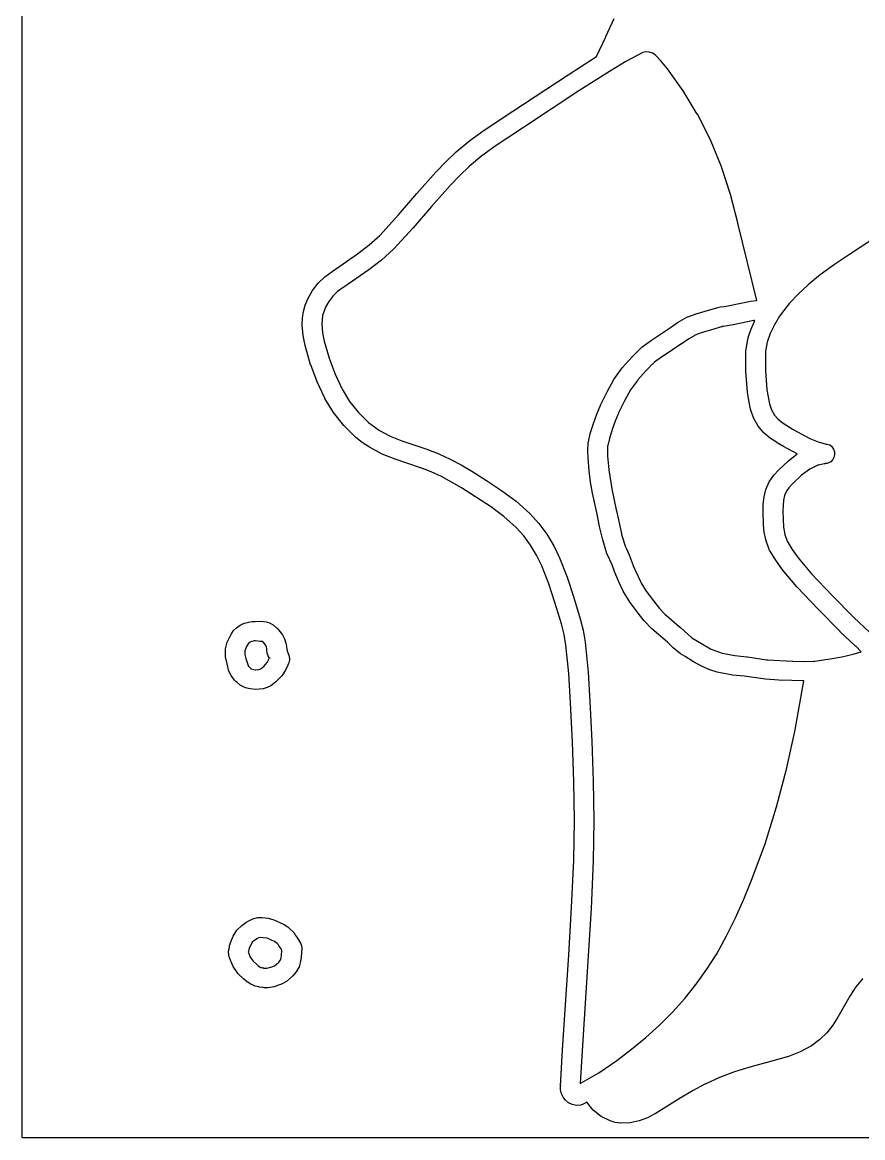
# Model space of a CAD drawing. Extents: x -67 to 553, y 0 to 8091.
# Drawn here: x 26.6 to 233, y 7613.9 to 7887.8 of the extents above; entities that cross this region are included whole.
import ezdxf

# ---------------------------------------------------------------- set-up
doc = ezdxf.new("R2010")
doc.units = 0

msp = doc.modelspace()

# ---------------------------------------------------------------- linework, layer by layer
at = {"layer": 'Calque_1'}
for p, q in [((26.5943, 7613.95), (26.5943, 8090.69)), ((169.91, 7884.28), (171.98144, 7888.768463)), ((167.665, 7879.43), (169.89639, 7884.25203)), ((169.896, 7884.25), (169.910023, 7884.279898)), ((160.641, 7874.93), (167.66478, 7879.4287)), ((178.973, 7880.37), (174.851989, 7878.157687)), ((179.723, 7880.53), (178.973198, 7880.367281)), ((180.54, 7880.49), (179.722994, 7880.538948)), ((179.723, 7880.53), (179.723, 7880.53)), ((181.338185, 7880.240774), (180.54011, 7880.487597)), ((182.03, 7879.81), (181.338185, 7880.240774)), ((182.078, 7879.77), (182.030005, 7879.809952)), ((183.462911, 7878.320767), (182.07749, 7879.77148)), ((174.851989, 7878.157687), (170.79622, 7875.75408)), ((185.035, 7876.37), (183.462911, 7878.320767)), ((188.894326, 7870.965125), (185.03541, 7876.3639)), ((147.067, 7866.02), (160.631, 7874.93221)), ((160.631, 7874.93), (160.641, 7874.93)), ((170.796, 7875.76), (163.27041, 7870.94062)), ((163.271, 7870.94), (149.6718, 7862.00583)), ((192.376, 7865.28), (188.894326, 7870.965125)), ((140.024812, 7861.336352), (147.0479, 7866.0077)), ((147.048, 7866), (147.06705, 7866.013229)), ((192.401, 7865.23), (192.376129, 7865.278948)), ((195.59476, 7858.912789), (192.40081, 7865.2347)), ((136.547952, 7858.789765), (140.024812, 7861.336352)), ((149.672, 7862), (142.75952, 7857.394833)), ((133.195, 7855.98), (136.547952, 7858.789765)), ((142.75952, 7857.394833), (139.486132, 7855.000658)), ((198.295, 7852.35), (195.59476, 7858.912789)), ((130.612654, 7853.514372), (133.1957, 7855.9788)), ((139.486132, 7855.000658), (136.4222, 7852.43823)), ((128.151934, 7850.96991), (130.612654, 7853.514372)), ((136.422, 7852.44), (134.00027, 7850.124603)), ((200.552214, 7845.518836), (198.29522, 7852.352)), ((123.486441, 7845.74571), (128.151934, 7850.96991)), ((134.00027, 7850.124603), (131.661065, 7847.696011)), ((131.661065, 7847.696011), (127.122232, 7842.600296)), ((118.977153, 7840.515855), (123.486441, 7845.74571)), ((202.358, 7838.54), (200.552214, 7845.518836)), ((114.402, 7835.49), (118.977153, 7840.515855)), ((127.122232, 7842.600296), (122.589509, 7837.354958)), ((202.368, 7838.49), (202.357946, 7838.532862)), ((206.972, 7819.52), (202.3677, 7838.4962)), ((111.80243, 7833.131614), (114.4013, 7835.48395)), ((122.589509, 7837.354958), (117.8469, 7832.1621)), ((237.381, 7835.78), (229.799766, 7830.812028)), ((108.923687, 7830.954324), (111.80243, 7833.131614)), ((117.836, 7832.15), (114.852749, 7829.429853)), ((117.847, 7832.16), (117.835887, 7832.149417)), ((102.726, 7826.64), (108.923687, 7830.954324)), ((114.852749, 7829.429853), (111.72639, 7827.05221)), ((229.799766, 7830.812028), (226.102919, 7828.347432)), ((100.902421, 7825.307597), (102.72649, 7826.64432)), ((111.72639, 7827.05221), (105.5257, 7822.75968)), ((226.102919, 7828.347432), (222.5504, 7825.7772)), ((99.264991, 7823.733444), (100.902421, 7825.307597)), ((222.156, 7825.44), (219.605158, 7823.356)), ((222.551, 7825.78), (222.1562, 7825.441069)), ((96.714, 7819.93), (97.855188, 7821.936149)), ((97.855188, 7821.936149), (99.264991, 7823.733444)), ((104.050817, 7821.698947), (102.856988, 7820.562001)), ((105.395, 7822.67), (104.050817, 7821.698947)), ((105.525, 7822.76), (105.394799, 7822.672952)), ((217.205181, 7821.15207), (215.007369, 7818.805512)), ((219.605158, 7823.356), (217.205181, 7821.15207)), ((96.08089, 7818.390242), (96.71399, 7819.93133)), ((101.844767, 7819.282677), (101.04541, 7817.88449)), ((102.856988, 7820.562001), (101.844767, 7819.282677)), ((200.276, 7818.28), (205.48911, 7819.31769)), ((205.489, 7819.31), (206.97209, 7819.514523)), ((215.007369, 7818.805512), (213.06302, 7816.29363)), ((95.393065, 7815.145355), (95.639205, 7816.78851)), ((95.639205, 7816.78851), (96.08089, 7818.390242)), ((100.333153, 7815.81223), (100.138916, 7813.65631)), ((101.034, 7817.86), (100.333153, 7815.81223)), ((101.046, 7817.89), (101.034094, 7817.866188)), ((189.84, 7815.37), (192.089164, 7816.224604)), ((192.089164, 7816.224604), (194.32497, 7816.89664)), ((194.325, 7816.9), (197.43332, 7817.793497)), ((197.434, 7817.79), (198.068576, 7817.907739)), ((198.068, 7817.91), (198.967714, 7818.061341)), ((198.968, 7818.06), (199.926445, 7818.220602)), ((199.926445, 7818.220602), (200.27589, 7818.277223)), ((212.637, 7815.72), (212.585988, 7815.650944)), ((213.063, 7816.29), (212.637207, 7815.719559)), ((95.3466, 7813.48), (95.393065, 7815.145355)), ((95.3466, 7813.45), (95.3466, 7813.48)), ((95.588681, 7810.906551), (95.34662, 7813.45258)), ((100.138, 7813.66), (100.338139, 7811.595431)), ((185.806, 7812.88), (187.54852, 7814.08412)), ((187.548, 7814.08), (189.8399, 7815.36561)), ((198.544, 7813.1), (195.59221, 7812.24672)), ((198.442778, 7813.077512), (198.543615, 7813.103115)), ((198.514021, 7813.090381), (198.442778, 7813.077512)), ((198.879, 7813.16), (198.514021, 7813.090381)), ((199.757, 7813.3), (198.87959, 7813.152892)), ((201.163, 7813.54), (199.75682, 7813.304786)), ((206.27, 7814.56), (201.16289, 7813.54083)), ((205.527, 7812.27), (206.516091, 7814.59489)), ((206.517, 7814.59), (206.270514, 7814.556133)), ((206.516, 7814.59), (206.516, 7814.59)), ((211.339191, 7813.558677), (210.30776, 7811.418958)), ((212.586, 7815.65), (211.339191, 7813.558677)), ((96.051206, 7808.438235), (95.588681, 7810.906551)), ((100.338139, 7811.595431), (100.730713, 7809.51382)), ((181.38, 7809.92), (185.80557, 7812.88201)), ((191.748, 7810.94), (190.27059, 7810.069787)), ((193.614504, 7811.655713), (191.74779, 7810.94772)), ((195.592, 7812.25), (193.614504, 7811.655713)), ((204.814, 7809.99), (205.051701, 7810.884555)), ((205.052, 7810.89), (205.526397, 7812.27139)), ((210.30776, 7811.418958), (209.552201, 7809.24337)), ((97.4173, 7803.74), (96.051206, 7808.438235)), ((100.730713, 7809.51382), (101.95029, 7805.31664)), ((177.422, 7806.73), (178.78259, 7808.06085)), ((178.783, 7808.06), (179.4026, 7808.525137)), ((179.403, 7808.52), (180.2335, 7809.109491)), ((180.233, 7809.11), (181.115453, 7809.732729)), ((181.115453, 7809.732729), (181.38523, 7809.92234)), ((181.38523, 7809.92234), (181.38021, 7809.916714)), ((188.353, 7808.79), (184.23342, 7806.03437)), ((188.385, 7808.81), (188.352985, 7808.788833)), ((190.271, 7810.07), (188.38532, 7808.80609)), ((204.34, 7807.32), (204.350054, 7807.459435)), ((204.35, 7807.47), (204.814608, 7809.99174)), ((204.35, 7807.46), (204.35, 7807.47)), ((209.552201, 7809.24337), (209.13301, 7807.04444)), ((101.951, 7805.32), (103.442679, 7801.436485)), ((173.938884, 7802.939966), (176.3811, 7805.67122)), ((176.381, 7805.67), (176.407744, 7805.699183)), ((176.407744, 7805.699183), (176.649923, 7805.944935)), ((176.649923, 7805.944935), (177.4228, 7806.72569)), ((183.012, 7805.18), (182.215208, 7804.613792)), ((184.202, 7806.01), (183.0113, 7805.17233)), ((184.233, 7806.03), (184.201991, 7806.008833)), ((204.332061, 7802.136123), (204.339694, 7807.3204)), ((209.133, 7807.05), (209.129461, 7802.293858)), ((97.4273, 7803.71), (97.417246, 7803.736988)), ((99.018966, 7799.567312), (97.42759, 7803.71197)), ((171.922, 7800.07), (173.938884, 7802.939966)), ((179.734, 7802.21), (177.74031, 7799.98221)), ((179.762, 7802.24), (179.734007, 7802.209837)), ((180.842, 7803.33), (179.7625, 7802.23674)), ((181.655881, 7804.132318), (180.8413, 7803.33437)), ((181.909776, 7804.380814), (181.655881, 7804.132318)), ((181.834599, 7804.325999), (181.89459, 7804.379019)), ((181.900817, 7804.374951), (181.834599, 7804.325999)), ((181.894, 7804.38), (181.909776, 7804.380814)), ((182.215, 7804.61), (181.900817, 7804.374951)), ((204.719, 7796.98), (204.332061, 7802.136123)), ((209.129461, 7802.293858), (209.486007, 7797.53692)), ((100.939, 7795.48), (99.018966, 7799.567312)), ((103.442679, 7801.436485), (105.17669, 7797.74128)), ((170.20738, 7797.071383), (171.92201, 7800.07113)), ((177.667, 7799.89), (176.01328, 7797.53309)), ((177.74, 7799.98), (177.667002, 7799.887925)), ((105.176, 7797.74), (106.993236, 7794.739839)), ((168.672, 7793.95), (170.20738, 7797.071383)), ((176.014, 7797.53), (174.478101, 7794.842069)), ((204.719, 7796.95), (204.719, 7796.98)), ((205.009, 7794.94), (204.719096, 7796.95268)), ((209.486, 7797.53), (210.108656, 7794.151541)), ((103.034749, 7792.004004), (100.9386, 7795.4684)), ((100.939, 7795.47), (100.939, 7795.48)), ((106.993236, 7794.739839), (109.133105, 7791.993359)), ((167.692213, 7791.594184), (168.67121, 7793.94285)), ((174.478101, 7794.842069), (173.03122, 7791.89835)), ((205.473, 7792.83), (205.008895, 7794.93635)), ((210.108656, 7794.151541), (210.614212, 7792.671886)), ((105.543715, 7788.782157), (103.034749, 7792.004004)), ((109.133105, 7791.993359), (111.584599, 7789.578624)), ((166.893, 7789.26), (167.692213, 7791.594184)), ((173.007, 7791.84), (172.202928, 7789.902889)), ((173.031, 7791.9), (173.006923, 7791.843115)), ((206.207724, 7790.728073), (205.47301, 7792.82893)), ((210.614212, 7792.671886), (211.30289, 7791.37792)), ((211.303, 7791.38), (212.142478, 7790.414958)), ((108.473723, 7785.901332), (105.543715, 7788.782157)), ((111.584599, 7789.578624), (114.33671, 7787.5737)), ((166.177, 7787.08), (166.8932, 7789.26493)), ((172.202928, 7789.902889), (171.4975, 7787.84691)), ((207.323, 7788.68), (206.207724, 7790.728073)), ((207.341, 7788.65), (207.323008, 7788.676458)), ((208.752, 7786.99), (207.34119, 7788.65899)), ((212.142478, 7790.414958), (213.220994, 7789.52805)), ((213.220994, 7789.52805), (215.91929, 7787.86501)), ((110.099189, 7784.619575), (108.473723, 7785.901332)), ((114.337, 7787.57), (116.968464, 7786.19658)), ((116.968464, 7786.19658), (119.821069, 7785.052529)), ((165.598, 7784.51), (166.177278, 7787.07831)), ((170.779, 7785.63), (170.3744, 7783.91074)), ((171.476, 7787.79), (170.7784, 7785.62571)), ((171.497, 7787.85), (171.476098, 7787.789146)), ((208.78, 7786.96), (208.752007, 7786.986458)), ((210.338, 7785.65), (208.7795, 7786.95942)), ((211.798, 7784.69), (210.33811, 7785.646468)), ((215.92, 7787.87), (215.937992, 7787.859417)), ((215.938, 7787.86), (220.062165, 7785.626786)), ((220.062165, 7785.626786), (222.055874, 7784.782463)), ((111.833, 7783.46), (110.099189, 7784.619575)), ((114.985081, 7781.801905), (111.8331, 7783.46354)), ((119.821069, 7785.052529), (125.9636, 7782.96705)), ((125.964, 7782.97), (128.885644, 7781.871427)), ((165.467386, 7782.617547), (165.597417, 7784.51545)), ((170.374, 7783.91), (170.363946, 7783.856025)), ((170.364, 7783.85), (170.364, 7783.802904)), ((170.364, 7783.81), (170.364, 7781.24328)), ((211.978, 7784.58), (211.798692, 7784.696946)), ((213.564, 7783.67), (211.97801, 7784.572757)), ((213.582, 7783.66), (213.564008, 7783.670583)), ((216.919, 7781.82), (213.58121, 7783.66388)), ((222.055874, 7784.782463), (224.03768, 7784.23892)), ((224.026, 7784.23), (224.194399, 7784.203542)), ((224.037, 7784.23), (224.026, 7784.23)), ((224.195, 7784.21), (224.534, 7784.117925)), ((224.534, 7784.12), (224.55, 7784.12)), ((224.55, 7784.12), (224.974299, 7784.041154)), ((224.974, 7784.04), (225.362788, 7783.74423)), ((225.362788, 7783.74423), (225.8706, 7782.9867)), ((225.871, 7782.98), (226.054074, 7782.375238)), ((118.18401, 7780.507849), (114.985081, 7781.801905)), ((124.422, 7778.41), (118.18401, 7780.507849)), ((128.885644, 7781.871427), (131.693117, 7780.580021)), ((131.693117, 7780.580021), (134.395557, 7779.137605)), ((165.536877, 7780.825511), (165.467386, 7782.617547)), ((165.862, 7777.64), (165.536877, 7780.825511)), ((170.364, 7781.24), (170.662211, 7778.0277)), ((212.381524, 7777.904658), (214.68348, 7780.07232)), ((214.684, 7780.08), (214.753003, 7780.146146)), ((214.753, 7780.14), (216.9198, 7781.81878)), ((225.705, 7780.44), (225.182413, 7779.892941)), ((225.9493, 7780.969263), (225.705101, 7780.43445)), ((226.072899, 7781.660593), (225.9493, 7780.969263)), ((226.054074, 7782.375238), (226.072899, 7781.660593)), ((124.455, 7778.4), (124.42198, 7778.410583)), ((127.028095, 7777.424678), (124.4547, 7778.39352)), ((129.551429, 7776.262929), (127.028095, 7777.424678)), ((134.395557, 7779.137605), (137.0021, 7777.586)), ((137.002, 7777.58), (140.64743, 7775.301024)), ((166.180745, 7774.905494), (165.862888, 7777.63993)), ((170.662, 7778.03), (170.673906, 7777.931046)), ((170.674, 7777.93), (171.351994, 7773.2228)), ((211.167654, 7776.582008), (212.381524, 7777.904658)), ((219.986191, 7778.1197), (218.0125, 7776.62239)), ((222.114, 7779.11), (219.986191, 7778.1197)), ((222.124, 7779.11), (222.114, 7779.11)), ((223.57, 7779.41), (222.1241, 7779.1052)), ((223.822, 7779.45), (223.5704, 7779.410842)), ((223.589312, 7779.394393), (223.821998, 7779.450583)), ((223.921, 7779.44), (223.589312, 7779.394393)), ((224.236, 7779.49), (223.921202, 7779.442111)), ((224.816, 7779.69), (224.235701, 7779.489975)), ((225.182413, 7779.892941), (224.8162, 7779.688584)), ((134.468, 7773.49), (129.551429, 7776.262929)), ((140.64743, 7775.301024), (144.30358, 7772.886956)), ((166.636, 7772.23), (166.180745, 7774.905494)), ((209.198951, 7773.115476), (210.0281, 7774.96951)), ((210.028, 7774.97), (210.044933, 7774.999104)), ((210.045, 7775), (211.167654, 7776.582008)), ((218.013, 7776.62), (215.796798, 7774.486669)), ((141.572758, 7768.92032), (134.4682, 7773.49469)), ((144.30358, 7772.886956), (147.868665, 7770.224836)), ((167.768, 7767.03), (166.6358, 7772.22085)), ((171.352, 7773.22), (172.45991, 7768.10931)), ((208.764918, 7771.266604), (209.198951, 7773.115476)), ((214.187, 7772.56), (213.787432, 7771.61785)), ((214.891012, 7773.519988), (214.18742, 7772.56288)), ((215.796798, 7774.486669), (214.891012, 7773.519988)), ((147.868665, 7770.224836), (151.2409, 7767.2017)), ((208.578, 7767.83), (208.599951, 7769.484307)), ((208.599951, 7769.484307), (208.764918, 7771.266604)), ((213.543451, 7770.498868), (213.393198, 7767.82635)), ((213.787432, 7771.61785), (213.543451, 7770.498868)), ((144.864665, 7766.467858), (141.572758, 7768.92032)), ((147.87, 7763.78), (144.864665, 7766.467858)), ((151.241, 7767.21), (153.493243, 7764.749443)), ((168.39, 7764.01), (167.767304, 7767.03736)), ((172.46, 7768.11), (172.509001, 7767.87849)), ((172.509, 7767.88), (173.74249, 7762.28328)), ((208.647101, 7764.399111), (208.577589, 7767.83717)), ((213.393, 7767.83), (213.393, 7767.7919)), ((213.393, 7767.79), (213.551975, 7763.845366)), ((147.893, 7763.76), (147.869981, 7763.783812)), ((149.7802, 7761.69254), (147.8935, 7763.75518)), ((153.493243, 7764.749443), (155.451566, 7762.087473)), ((169.165, 7760.74), (168.390407, 7764.00734)), ((208.840099, 7762.60557), (208.647101, 7764.399111)), ((213.551975, 7763.845366), (213.870925, 7762.049669)), ((151.451625, 7759.418861), (149.7802, 7761.69254)), ((155.451566, 7762.087473), (157.136156, 7759.271215)), ((173.743, 7762.28), (173.794012, 7762.060396)), ((173.794, 7762.06), (174.747398, 7758.97708)), ((209.206, 7760.79), (208.840099, 7762.60557)), ((213.870925, 7762.049669), (214.42239, 7760.40972)), ((152.915863, 7756.972047), (151.451625, 7759.418861)), ((157.136156, 7759.271215), (158.5672, 7756.3478)), ((170.202, 7757.4), (169.16481, 7760.74459)), ((174.747, 7758.98), (174.954803, 7758.514334)), ((174.955, 7758.51), (175.622093, 7757.03521)), ((209.216, 7760.77), (209.205946, 7760.791167)), ((210.059, 7758.36), (209.216118, 7760.77088)), ((210.14, 7758.19), (210.058985, 7758.35166)), ((211.651726, 7755.709335), (210.14081, 7758.19694)), ((214.423, 7760.41), (215.697672, 7758.329535)), ((215.697672, 7758.329535), (217.154585, 7756.312668)), ((154.181, 7754.39), (152.915863, 7756.972047)), ((158.567, 7756.34), (158.577054, 7756.324125)), ((158.577, 7756.33), (160.421449, 7751.561121)), ((170.866485, 7755.840897), (170.2018, 7757.40045)), ((171.441, 7754.63), (170.866485, 7755.840897)), ((175.622, 7757.04), (175.913491, 7756.40262)), ((175.914, 7756.4), (176.619907, 7754.41669)), ((213.323, 7753.39), (211.651726, 7755.709335)), ((217.154585, 7756.312668), (220.44999, 7752.38758)), ((155.895509, 7749.949707), (154.18061, 7754.39229)), ((172.125, 7752.7), (171.441291, 7754.6259)), ((173.082585, 7750.401923), (172.12512, 7752.69797)), ((176.62, 7754.42), (176.653999, 7754.339038)), ((176.654, 7754.34), (178.40221, 7750.47418)), ((216.844, 7749.2), (213.32272, 7753.38994)), ((157.428, 7745.32), (155.895509, 7749.949707)), ((160.421449, 7751.561121), (161.99229, 7746.81268)), ((174.189, 7748.14), (173.082585, 7750.401923)), ((178.402, 7750.47), (178.442984, 7750.386921)), ((178.443, 7750.39), (178.490016, 7750.307186)), ((178.49, 7750.3), (179.83667, 7748.10661)), ((220.45, 7752.39), (225.602262, 7746.956391)), ((175.922, 7745.31), (174.1888, 7748.13707)), ((179.836, 7748.11), (181.6023, 7745.76765)), ((216.866, 7749.17), (216.84404, 7749.196458)), ((216.912, 7749.12), (216.866016, 7749.1708)), ((222.111213, 7743.639159), (216.9121, 7749.1232)), ((159.009804, 7740.08723), (157.42799, 7745.3121)), ((157.428, 7745.31), (157.428, 7745.32)), ((161.992, 7746.81), (163.645656, 7741.352839)), ((177.879, 7742.73), (175.92249, 7745.31127)), ((181.603, 7745.77), (183.1383, 7743.87241)), ((225.602262, 7746.956391), (230.8215, 7741.6601)), ((179.37, 7740.87), (177.8791, 7742.72975)), ((183.138, 7743.87), (184.43462, 7742.45263)), ((184.435, 7742.45), (184.489001, 7742.393908)), ((184.489, 7742.4), (184.803695, 7742.128273)), ((184.803, 7742.13), (187.9568, 7739.43443)), ((227.452, 7738.22), (222.111213, 7743.639159)), ((78.495759, 7738.463113), (79.1654, 7739.12758)), ((79.1654, 7739.13), (80.113469, 7739.785334)), ((80.113469, 7739.785334), (81.093617, 7740.237246)), ((81.093617, 7740.237246), (83.0448, 7740.68072)), ((83.0448, 7740.68), (83.80029, 7740.703812)), ((83.8003, 7740.7), (85.0653, 7740.775142)), ((85.0653, 7740.78), (85.067946, 7740.785292)), ((85.0678, 7740.78), (86.48764, 7740.613412)), ((86.48764, 7740.613412), (87.301761, 7740.322614)), ((87.301761, 7740.322614), (88.17509, 7739.830676)), ((88.1751, 7739.83), (89.1807, 7739.006353)), ((89.1807, 7739.01), (90.498021, 7737.383443)), ((159.64684, 7737.495786), (159.009804, 7740.08723)), ((163.645656, 7741.352839), (164.338414, 7738.526598)), ((181.194, 7738.9), (179.3693, 7740.86903)), ((187.957, 7739.43), (188.256693, 7739.176794)), ((188.257, 7739.18), (188.338994, 7739.103006)), ((188.339, 7739.1), (190.9838, 7736.73066)), ((230.821, 7741.66), (234.65229, 7738.03786)), ((76.907502, 7735.626235), (77.52879, 7736.88592)), ((77.5288, 7736.89), (78.037192, 7737.830792)), ((78.037192, 7737.830792), (78.495759, 7738.463113)), ((90.498021, 7737.383443), (90.984242, 7736.424152)), ((90.984242, 7736.424152), (91.3253, 7735.37807)), ((160.126, 7734.91), (159.64684, 7737.495786)), ((164.338414, 7738.526598), (164.87299, 7735.6242)), ((185.062, 7735.59), (181.19401, 7738.90073)), ((190.984, 7736.73), (191.064989, 7736.660944)), ((191.065, 7736.66), (191.993104, 7736.103317)), ((227.502, 7738.17), (227.452002, 7738.218154)), ((231.269, 7734.61), (227.5018, 7738.17049)), ((76.4912, 7733.98), (76.907502, 7735.626235)), ((76.514739, 7732.024924), (76.491224, 7733.98257)), ((81.697, 7734.53), (81.261311, 7733.49072)), ((82.2354, 7735.46), (81.697, 7734.533959)), ((82.749242, 7735.721067), (82.23539, 7735.458038)), ((83.531, 7735.92), (82.749242, 7735.721067)), ((83.5309, 7735.91), (83.531006, 7735.912646)), ((83.9091, 7735.91), (83.530905, 7735.91)), ((85.091931, 7735.789032), (83.90909, 7735.913717)), ((85.491031, 7735.739216), (85.091931, 7735.789032)), ((85.5421, 7735.81), (85.491031, 7735.739216)), ((85.8765, 7735.52), (85.542094, 7735.808395)), ((86.32893, 7734.990177), (85.876516, 7735.52384)), ((86.6015, 7734.42), (86.32893, 7734.990177)), ((86.6685, 7734.06), (86.601508, 7734.414541)), ((86.646725, 7733.712526), (86.678499, 7734.03416)), ((86.7765, 7732.92), (86.646725, 7733.712526)), ((86.6785, 7734.04), (86.668446, 7734.069104)), ((91.3253, 7735.38), (91.401288, 7735.017786)), ((91.4013, 7735.02), (91.498296, 7734.512794)), ((91.4983, 7734.51), (91.527298, 7733.871561)), ((91.5273, 7733.87), (91.674011, 7733.500907)), ((160.802429, 7727.896892), (160.12609, 7734.909)), ((164.873, 7735.62), (164.873, 7735.59)), ((164.873, 7735.59), (165.584315, 7728.255189)), ((186.472, 7734.26), (185.0628, 7735.59535)), ((188.271, 7732.76), (186.47109, 7734.25807)), ((191.993, 7736.11), (192.054992, 7736.071106)), ((192.055, 7736.07), (195.65381, 7733.97186)), ((195.654, 7733.97), (195.715992, 7733.936133)), ((195.716, 7733.93), (195.753015, 7733.914125)), ((195.753, 7733.92), (198.51818, 7732.89686)), ((231.287, 7734.59), (231.269008, 7734.605875)), ((232.628, 7733.24), (231.287, 7734.59123)), ((76.8777, 7730.28), (76.514739, 7732.024924)), ((81.2613, 7733.49), (81.265871, 7732.618032)), ((81.265871, 7732.618032), (81.495906, 7731.59347)), ((81.4959, 7731.59), (82.149685, 7729.67124)), ((86.7502, 7730.61), (87.256612, 7731.604832)), ((87.1656, 7731.83), (86.776504, 7732.9177)), ((87.2566, 7731.6), (87.165583, 7731.829923)), ((87.4346, 7731.75), (87.424546, 7731.739417)), ((87.4246, 7731.73), (87.434654, 7731.743229)), ((87.4246, 7731.74), (87.4246, 7731.729417)), ((87.4346, 7731.74), (87.4346, 7731.75)), ((91.674, 7733.5), (91.674, 7733.49)), ((91.674, 7733.49), (92.151493, 7732.14433)), ((92.2075, 7731.3), (92.067823, 7730.571967)), ((92.1515, 7732.15), (92.1515, 7732.13)), ((92.1515, 7732.14), (92.207486, 7731.314236)), ((92.2075, 7731.31), (92.2075, 7731.3)), ((189.379, 7732.08), (188.27111, 7732.757597)), ((191.409596, 7730.821683), (189.3796, 7732.08718)), ((193.616, 7729.63), (191.409596, 7730.821683)), ((198.518, 7732.9), (198.595999, 7732.878833)), ((198.596, 7732.87), (201.586, 7732.305115)), ((201.586, 7732.31), (201.628016, 7732.299417)), ((201.628, 7732.3), (204.54349, 7732.01478)), ((204.543, 7732.01), (204.706301, 7731.983542)), ((204.707, 7731.99), (209.38578, 7731.284622)), ((209.385, 7731.28), (209.610901, 7731.247986)), ((209.611, 7731.25), (209.683, 7731.25)), ((209.683, 7731.25), (215.69758, 7730.959488)), ((215.698, 7730.96), (215.774, 7730.96)), ((215.774, 7730.96), (215.820011, 7730.96)), ((215.82, 7730.96), (218.476682, 7730.871828)), ((218.476682, 7730.871828), (220.97519, 7730.907083)), ((220.975, 7730.91), (221.018, 7730.91)), ((221.018, 7730.91), (221.22161, 7730.936458)), ((221.222, 7730.93), (221.232001, 7730.940583)), ((221.232, 7730.94), (225.02409, 7731.506472)), ((225.024, 7731.51), (227.848538, 7732.01446)), ((227.848538, 7732.01446), (230.6613, 7732.66834)), ((230.661, 7732.67), (232.6449, 7733.241764)), ((232.645, 7733.24), (232.628, 7733.24)), ((77.360215, 7728.517594), (76.87769, 7730.286)), ((77.871962, 7727.416076), (77.360215, 7728.517594)), ((82.1497, 7729.68), (82.406504, 7729.440817)), ((82.4065, 7729.44), (82.719105, 7729.11959)), ((82.7191, 7729.12), (82.743177, 7729.104125)), ((82.7431, 7729.1), (83.455199, 7728.894684)), ((83.4552, 7728.89), (83.861474, 7728.829146)), ((83.861474, 7728.829146), (83.972989, 7728.804011)), ((83.973, 7728.81), (84.657529, 7728.892881)), ((84.657529, 7728.892881), (85.1895, 7729.083314)), ((85.1895, 7729.08), (85.248502, 7729.114131)), ((85.2485, 7729.11), (85.656196, 7729.470097)), ((85.6562, 7729.47), (85.886705, 7729.660764)), ((85.8867, 7729.67), (86.750193, 7730.612974)), ((91.240891, 7728.746568), (90.33888, 7727.38502)), ((91.7952, 7729.97), (91.240891, 7728.746568)), ((91.9078, 7730.21), (91.785361, 7729.934404)), ((91.785361, 7729.934404), (91.79522, 7729.969759)), ((92.067823, 7730.571967), (91.907807, 7730.20807)), ((165.584315, 7728.255189), (166.00161, 7721.0281)), ((195.437787, 7728.856481), (193.6155, 7729.6281)), ((197.284, 7728.27), (195.437787, 7728.856481)), ((201.034, 7727.55), (197.2843, 7728.26411)), ((78.7257, 7726.29), (77.871962, 7727.416076)), ((79.049456, 7725.976813), (78.725692, 7726.288029)), ((79.076, 7725.97), (79.049456, 7725.976813)), ((79.3644, 7725.67), (79.076005, 7725.969243)), ((80.0941, 7725.09), (79.364407, 7725.672347)), ((88.3731, 7725.45), (87.612503, 7724.920305)), ((88.7649, 7725.8), (88.373105, 7725.451544)), ((89.233, 7726.18), (88.7649, 7725.796619)), ((90.3389, 7727.38), (89.233, 7726.18117)), ((161.218, 7720.73), (160.802429, 7727.896892)), ((203.902, 7727.27), (201.0335, 7727.550193)), ((209.109, 7726.49), (203.90262, 7727.269726)), ((212.41528, 7726.272063), (209.10901, 7726.488823)), ((215.581, 7726.17), (212.41528, 7726.272063)), ((218.521, 7726.08), (215.58061, 7726.171017)), ((216.392, 7714.12), (218.5211, 7726.086)), ((81.4348, 7724.43768), (80.0941, 7725.082866)), ((82.573, 7724.16), (81.4348, 7724.43768)), ((83.9202, 7724), (82.573, 7724.167746)), ((85.773117, 7724.188527), (83.92022, 7723.994224)), ((86.699637, 7724.477431), (85.773117, 7724.188527)), ((87.6125, 7724.92), (86.699637, 7724.477431)), ((161.699929, 7711.047117), (161.217801, 7720.7306)), ((166.002, 7721.03), (166.002, 7721.02)), ((166.002, 7721.02), (166.487019, 7711.284345)), ((214.264598, 7704.399547), (216.3219, 7713.7135)), ((216.322, 7713.73), (216.391982, 7714.118143)), ((216.322, 7713.72), (216.322, 7713.73)), ((216.322, 7713.71), (216.322, 7713.72)), ((162.045562, 7701.373937), (161.699929, 7711.047117)), ((166.487019, 7711.284345), (166.83594, 7701.525038)), ((211.847126, 7695.186), (214.264598, 7704.399547)), ((162.186865, 7691.713939), (162.045562, 7701.373937)), ((166.83594, 7701.525038), (166.978744, 7691.745011)), ((209.020066, 7686.107828), (211.847126, 7695.186)), ((162.056, 7682.07), (162.186865, 7691.713939)), ((166.978744, 7691.745011), (166.845411, 7681.9472)), ((205.734, 7677.2), (209.020066, 7686.107828)), ((161.510488, 7670.456248), (162.056, 7682.0618)), ((166.845, 7681.93), (166.295959, 7670.235106)), ((166.845, 7681.95), (166.845, 7681.93)), ((203.808812, 7672.548011), (205.73468, 7677.1962)), ((201.747802, 7667.970154), (203.808812, 7672.548011)), ((83.2448, 7667.69), (84.40675, 7667.971516)), ((84.40675, 7667.971516), (85.49169, 7668.049833)), ((85.4911, 7668.05), (86.968079, 7667.877062)), ((85.4916, 7668.05), (85.4916, 7668.05)), ((85.4917, 7668.05), (85.4916, 7668.05)), ((86.968079, 7667.877062), (88.3555, 7667.468182)), ((160.808934, 7658.840562), (161.510488, 7670.456248)), ((166.295959, 7670.235106), (165.59167, 7658.567175)), ((199.533061, 7663.47877), (201.747802, 7667.970154)), ((79.2729, 7664.88), (80.486929, 7666.084481)), ((80.486929, 7666.084481), (81.4873, 7666.76727)), ((81.4873, 7666.77), (82.204002, 7667.231731)), ((82.204002, 7667.231731), (83.24479, 7667.696041)), ((88.3555, 7667.47), (89.82309, 7666.815686)), ((89.8231, 7666.82), (90.90982, 7666.300094)), ((90.9098, 7666.3), (91.775377, 7665.704159)), ((91.775377, 7665.704159), (92.21308, 7665.313105)), ((92.2131, 7665.31), (93.2622, 7664.28792)), ((77.8017, 7662.03), (78.38325, 7663.439434)), ((78.38325, 7663.439434), (79.27291, 7664.88459)), ((84.1914, 7662.8), (83.08341, 7661.960478)), ((84.7407, 7663.13), (84.191399, 7662.801123)), ((86.7272, 7662.95), (84.74071, 7663.1278)), ((87.7948, 7662.46), (86.72721, 7662.950537)), ((88.5513, 7662.11), (87.794804, 7662.460837)), ((93.2622, 7664.29), (93.613011, 7663.778826)), ((93.613, 7663.78), (93.736005, 7663.577859)), ((93.736, 7663.57), (94.191294, 7662.93897)), ((94.1913, 7662.94), (94.904404, 7661.71736)), ((197.146, 7659.09), (199.533061, 7663.47877)), ((77.25676, 7659.401641), (77.307788, 7660.12048)), ((77.3079, 7660.13), (77.454611, 7660.690651)), ((77.4546, 7660.69), (77.521592, 7661.059358)), ((77.5216, 7661.06), (77.801688, 7662.03102)), ((82.136, 7659.63), (82.08901, 7659.467281)), ((82.244, 7660.19), (82.135997, 7659.629878)), ((82.329, 7660.43), (82.243989, 7660.184996)), ((83.0834, 7661.96), (82.328994, 7660.43336)), ((89.1528, 7661.6), (88.551297, 7662.105883)), ((89.5042, 7661.28), (89.152781, 7661.604114)), ((89.5142, 7661.27), (89.504146, 7661.283229)), ((89.6976, 7660.97), (89.514191, 7661.268714)), ((90.1674, 7660.32), (89.697606, 7660.971139)), ((90.3673, 7659.97), (90.167381, 7660.315016)), ((90.2599, 7658.66), (90.367321, 7659.97233)), ((94.9044, 7661.72), (95.144843, 7661.125382)), ((95.2191, 7660.49), (95.047095, 7658.25718)), ((95.144843, 7661.125382), (95.219095, 7660.4881)), ((77.3189, 7658.81), (77.25676, 7659.401641)), ((77.4946, 7658.08), (77.318917, 7658.815012)), ((78.370803, 7655.96901), (77.49459, 7658.0825)), ((82.089, 7659.47), (82.112019, 7659.385069)), ((82.112, 7659.38), (82.557108, 7658.287638)), ((82.557108, 7658.287638), (83.2809, 7657.27604)), ((83.2809, 7657.28), (84.108304, 7656.542607)), ((89.0496, 7656.55), (89.642795, 7657.063026)), ((89.6428, 7657.06), (90.114102, 7657.724103)), ((90.1141, 7657.72), (90.259885, 7658.654243)), ((94.928157, 7657.206619), (94.556087, 7655.89336)), ((95.0471, 7658.25), (94.928157, 7657.206619)), ((159.296, 7635.56), (160.808934, 7658.840562)), ((165.59167, 7658.567175), (164.07871, 7635.293)), ((194.737733, 7655.291814), (197.1459, 7659.0902)), ((79.6475, 7654.15), (78.370803, 7655.96901)), ((80.8986, 7652.98), (79.64749, 7654.15104)), ((84.1083, 7656.54), (84.532612, 7656.140744)), ((84.5326, 7656.14), (85.160376, 7655.771965)), ((85.1604, 7655.77), (85.440011, 7655.70994)), ((85.44, 7655.71), (85.776513, 7655.628674)), ((85.7087, 7655.63), (85.852395, 7655.614125)), ((85.776513, 7655.628674), (85.70871, 7655.626127)), ((85.8524, 7655.61), (86.309705, 7655.580102)), ((86.3097, 7655.58), (86.68128, 7655.535021)), ((86.6813, 7655.54), (87.8755, 7655.923381)), ((87.8755, 7655.92), (88.512722, 7656.120554)), ((88.5127, 7656.12), (89.049592, 7656.547831)), ((93.892278, 7654.683515), (93.07973, 7653.70952)), ((94.5561, 7655.9), (93.892278, 7654.683515)), ((192.111954, 7651.638947), (194.737733, 7655.291814)), ((81.4717, 7652.45), (80.898613, 7652.978637)), ((82.526062, 7651.71128), (81.4717, 7652.45175)), ((83.7764, 7651.15), (82.526062, 7651.71128)), ((89.5296, 7651.41), (88.470775, 7651.017987)), ((90.2835, 7651.65), (89.529624, 7651.409759)), ((91.493332, 7652.330636), (90.2835, 7651.65635)), ((92.2488, 7652.97), (91.493332, 7652.330636)), ((93.0797, 7653.71), (92.248777, 7652.969961)), ((189.283673, 7648.134157), (192.111954, 7651.638947)), ((232.996, 7652.95), (231.348861, 7650.955971)), ((233.006, 7652.96), (232.995999, 7652.949417)), ((84.6136, 7650.95), (83.776406, 7651.143146)), ((84.826, 7650.91), (84.613593, 7650.956037)), ((85.5474, 7650.82), (84.826014, 7650.902021)), ((85.8636, 7650.81), (85.547397, 7650.828521)), ((86.1138, 7650.77), (85.86361, 7650.803867)), ((86.8625, 7650.74), (86.113783, 7650.770162)), ((88.470775, 7651.017987), (86.8625, 7650.737695)), ((229.876539, 7648.659721), (226.93281, 7643.53005)), ((231.348861, 7650.955971), (229.876539, 7648.659721)), ((186.268, 7644.78), (189.283673, 7648.134157)), ((183.079706, 7641.575711), (186.26737, 7644.7768)), ((226.933, 7643.52), (225.658094, 7641.588343)), ((226.933, 7643.53), (226.933, 7643.52)), ((179.735, 7638.53), (183.079706, 7641.575711)), ((225.658094, 7641.588343), (224.176292, 7639.730905)), ((176.248521, 7635.646826), (179.7353, 7638.53419)), ((222.451247, 7638.022297), (220.44661, 7636.53713)), ((224.176292, 7639.730905), (222.451247, 7638.022297)), ((158.772, 7626.57), (159.296007, 7635.55418)), ((159.296, 7635.55), (159.296, 7635.57)), ((164.079, 7635.28), (163.608783, 7627.22107)), ((164.079, 7635.29), (164.079, 7635.28)), ((172.635, 7632.92), (176.248521, 7635.646826)), ((217.649724, 7635.013723), (214.789699, 7633.904145)), ((220.447, 7636.53), (217.649724, 7635.013723)), ((168.193857, 7629.898573), (172.6353, 7632.91568)), ((209.171, 7632.33), (205.291062, 7631.284213)), ((209.191, 7632.34), (209.170892, 7632.329417)), ((214.789699, 7633.904145), (209.1908, 7632.33318)), ((163.609, 7627.22), (168.193857, 7629.898573)), ((201.496291, 7630.108922), (197.82345, 7628.737923)), ((205.291062, 7631.284213), (201.496291, 7630.108922)), ((158.769986, 7625.710761), (158.7925, 7626.75277)), ((158.792, 7626.76), (158.771892, 7626.573998)), ((194.258, 7627.07), (191.210604, 7625.438933)), ((194.309, 7627.1), (194.257988, 7627.073542)), ((197.82345, 7628.737923), (194.3093, 7627.10501)), ((158.989422, 7624.753781), (158.769986, 7625.710761)), ((159.411022, 7623.898104), (158.989422, 7624.753781)), ((191.210604, 7625.438933), (188.185895, 7623.628801)), ((159.995, 7623.16), (159.411022, 7623.898104)), ((160.741877, 7622.548838), (159.99421, 7623.16253)), ((161.65291, 7622.0997), (160.741877, 7622.548838)), ((162.684791, 7621.881345), (161.65291, 7622.0997)), ((163.795, 7621.96), (162.684791, 7621.881345)), ((164.345, 7622.15), (163.795593, 7621.956854)), ((165.26, 7622.67), (164.344913, 7622.156709)), ((166.835965, 7620.744577), (165.2598, 7622.66847)), ((188.185895, 7623.628801), (182.006, 7619.8199)), ((168.759739, 7619.172041), (166.835965, 7620.744577)), ((170.992593, 7618.050602), (168.759739, 7619.172041)), ((180.115606, 7618.86424), (178.112569, 7618.076051)), ((181.929, 7619.78), (180.115606, 7618.86424)), ((182.006, 7619.82), (181.92898, 7619.775815)), ((172.212886, 7617.690213), (170.992593, 7618.050602)), ((173.496, 7617.48), (172.212886, 7617.690213)), ((173.562, 7617.48), (173.496013, 7617.48)), ((175.926027, 7617.564435), (173.56212, 7617.47839)), ((178.112569, 7618.076051), (175.926027, 7617.564435)), ((425.904, 7613.95), (26.5943, 7613.95))]:
    msp.add_line(p, q, dxfattribs=at)

doc.saveas('drawing.dxf')
